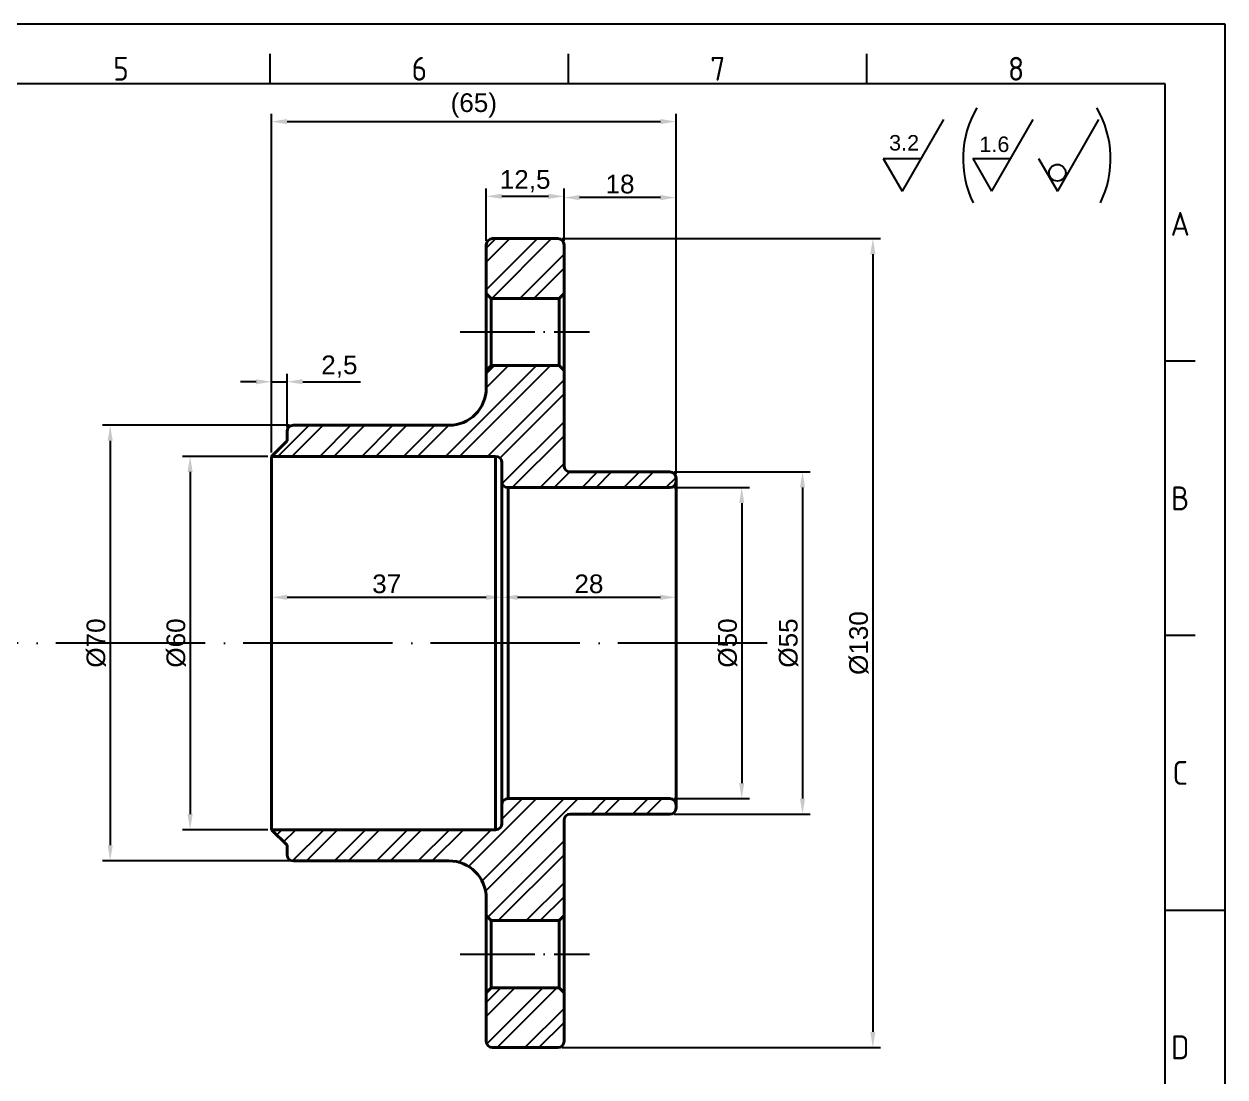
# Model space of a CAD drawing. Header units: millimetres. Extents: x 2452 to 2855, y 1106 to 1391.
# Drawn here: x 2661.7 to 2854.7, y 1222.1 to 1391.3 of the extents above; entities that cross this region are included whole.
import ezdxf
from ezdxf.enums import TextEntityAlignment as Align

# ---------------------------------------------------------------- set-up
doc = ezdxf.new("R2010")
doc.units = ezdxf.units.MM
doc.linetypes.add('ACAD_ISO04W100', pattern=[30, 24, -3, 0, -3])
doc.linetypes.add('ACAD_ISO05W100', pattern=[33, 24, -3, 0, -3, 0, -3])
for name, color, linetype, lineweight in [('AM_0', 7, 'Continuous', 40), ('AM_4', 1, 'ACAD_ISO04W100', 25), ('AM_5', 3, 'Continuous', 25), ('AM_BOR', 2, 'ACAD_ISO05W100', 35)]:
    doc.layers.add(name, color=color, linetype=linetype, lineweight=lineweight)
doc.styles.add('ACISOTS', font='isocp.shx', dxfattribs={"height": 1})
doc.styles.get("Standard").update_dxf_attribs({"font": 'arial.ttf'})
doc.dimstyles.new('ISO-25', dxfattribs={"dimtxt": 3, "dimasz": 2.5, "dimexe": 1.25, "dimexo": 0.625, "dimtad": 1, "dimtxsty": 'Standard', "dimcen": 2.5, "dimadec": 0, "dimazin": 0, "dimtfac": 1, "dimtmove": 0, "dimatfit": 3, "dimfxl": 1, "dimarcsym": 0})

# ---------------------------------------------------------------- blocks, each defined once
blk = doc.blocks.new('A3 ZTL')
for p, q in [((401.17, 280.82), (19.57, 280.82)), ((401.17, 9.78), (401.17, 280.82))]:
    blk.add_line(p, q)
at = {"layer": 'AM_BOR', "color": 135, "linetype": 'Continuous', "lineweight": 25}
for p, q in [((0, 290.61), (410.96, 290.61)), ((410.96, 290.61), (410.96, 0))]:
    blk.add_line(p, q, dxfattribs=at)
at = {"layer": 'AM_BOR', "color": 135, "lineweight": 25}
for p, q in [((254.4, 280.82), (254.4, 285.71)), ((303.33, 280.82), (303.33, 285.71)), ((352.25, 280.82), (352.25, 285.71)), ((406.07, 235.32), (401.17, 235.32)), ((406.07, 190.31), (401.17, 190.31)), ((401.17, 145.3), (410.96, 145.3))]:
    blk.add_line(p, q, dxfattribs=at)
at = {"layer": 'AM_BOR', "color": 135, "lineweight": 25, "style": 'ACISOTS'}
for s, p in [('5', (229.94, 283.27)), ('6', (278.86, 283.27)), ('7', (327.79, 283.27)), ('8', (376.71, 283.27)), ('A', (403.62, 257.83)), ('B', (403.62, 212.82)), ('C', (403.62, 167.81)), ('D', (403.62, 122.8))]:
    blk.add_text(s, height=3.91, dxfattribs=at).set_placement(p, align=Align.MIDDLE)
blk = doc.blocks.new('*D55')
at = {"layer": 'AM_5', "color": 0, "lineweight": -2, "transparency": 16777216}
for p, q in [((2766.15, 1319.33), (2788.1, 1319.33)), ((2786.85, 1316.83), (2786.85, 1266.83)), ((2766.15, 1264.33), (2788.1, 1264.33))]:
    blk.add_line(p, q, dxfattribs=at)
at = {"layer": 'AM_5', "color": 0, "transparency": 16777216}
for points in [[(2786.43, 1316.83), (2787.26, 1316.83), (2786.85, 1319.33)], [(2786.43, 1266.83), (2787.26, 1266.83), (2786.85, 1264.33)]]:
    blk.add_solid(points, dxfattribs=at)
at = {"layer": 'Defpoints', "color": 0, "transparency": 16777216}
for p in [(2765.52, 1319.33), (2765.52, 1264.33), (2786.85, 1264.33)]:
    blk.add_point(p, dxfattribs=at)
at = {"layer": 'AM_5', "color": 0, "transparency": 16777216, "insert": (2784.61, 1291.83), "char_height": 3, "attachment_point": 5, "rotation": 90}
blk.add_mtext('%%C55', dxfattribs=at)
blk = doc.blocks.new('*D56')
at = {"layer": 'AM_5', "color": 0, "lineweight": -2, "transparency": 16777216}
for p, q in [((2766.15, 1316.83), (2778.33, 1316.83)), ((2777.08, 1314.33), (2777.08, 1269.33)), ((2766.15, 1266.83), (2778.33, 1266.83))]:
    blk.add_line(p, q, dxfattribs=at)
at = {"layer": 'AM_5', "color": 0, "transparency": 16777216}
for points in [[(2776.66, 1314.33), (2777.49, 1314.33), (2777.08, 1316.83)], [(2776.66, 1269.33), (2777.49, 1269.33), (2777.08, 1266.83)]]:
    blk.add_solid(points, dxfattribs=at)
at = {"layer": 'Defpoints', "color": 0, "transparency": 16777216}
for p in [(2765.52, 1316.83), (2765.52, 1266.83), (2777.08, 1266.83)]:
    blk.add_point(p, dxfattribs=at)
at = {"layer": 'AM_5', "color": 0, "transparency": 16777216, "insert": (2774.84, 1291.83), "char_height": 3, "attachment_point": 5, "rotation": 90}
blk.add_mtext('%%C50', dxfattribs=at)
blk = doc.blocks.new('*D57')
at = {"layer": 'AM_5', "color": 0, "lineweight": -2, "transparency": 16777216}
for p, q in [((2700.9, 1321.83), (2687.18, 1321.83)), ((2688.43, 1319.33), (2688.43, 1264.33)), ((2700.9, 1261.83), (2687.18, 1261.83))]:
    blk.add_line(p, q, dxfattribs=at)
at = {"layer": 'AM_5', "color": 0, "transparency": 16777216}
for points in [[(2688.01, 1319.33), (2688.84, 1319.33), (2688.43, 1321.83)], [(2688.01, 1264.33), (2688.84, 1264.33), (2688.43, 1261.83)]]:
    blk.add_solid(points, dxfattribs=at)
at = {"layer": 'Defpoints', "color": 0, "transparency": 16777216}
for p in [(2701.52, 1321.83), (2688.43, 1261.83), (2701.52, 1261.83)]:
    blk.add_point(p, dxfattribs=at)
at = {"layer": 'AM_5', "color": 0, "transparency": 16777216, "insert": (2686.19, 1291.83), "char_height": 3, "attachment_point": 5, "rotation": 90}
blk.add_mtext('%%C60', dxfattribs=at)
blk = doc.blocks.new('*D58')
at = {"layer": 'AM_5', "color": 0, "lineweight": -2, "transparency": 16777216}
for p, q in [((2704.4, 1326.83), (2674.33, 1326.83)), ((2675.58, 1324.33), (2675.58, 1259.33)), ((2704.4, 1256.83), (2674.33, 1256.83))]:
    blk.add_line(p, q, dxfattribs=at)
at = {"layer": 'AM_5', "color": 0, "transparency": 16777216}
for points in [[(2675.17, 1324.33), (2676, 1324.33), (2675.58, 1326.83)], [(2675.17, 1259.33), (2676, 1259.33), (2675.58, 1256.83)]]:
    blk.add_solid(points, dxfattribs=at)
at = {"layer": 'Defpoints', "color": 0, "transparency": 16777216}
for p in [(2705.02, 1326.83), (2675.58, 1256.83), (2705.02, 1256.83)]:
    blk.add_point(p, dxfattribs=at)
at = {"layer": 'AM_5', "color": 0, "transparency": 16777216, "insert": (2673.34, 1291.83), "char_height": 3, "attachment_point": 5, "rotation": 90}
blk.add_mtext('%%c70', dxfattribs=at)
blk = doc.blocks.new('*D59')
at = {"layer": 'AM_5', "color": 0, "lineweight": -2, "transparency": 16777216}
for p, q in [((2748.15, 1356.83), (2799.4, 1356.83)), ((2798.15, 1354.33), (2798.15, 1229.33)), ((2748.15, 1226.83), (2799.4, 1226.83))]:
    blk.add_line(p, q, dxfattribs=at)
at = {"layer": 'AM_5', "color": 0, "transparency": 16777216}
for points in [[(2797.73, 1354.33), (2798.57, 1354.33), (2798.15, 1356.83)], [(2797.73, 1229.33), (2798.57, 1229.33), (2798.15, 1226.83)]]:
    blk.add_solid(points, dxfattribs=at)
at = {"layer": 'Defpoints', "color": 0, "transparency": 16777216}
for p in [(2747.52, 1356.83), (2747.52, 1226.83), (2798.15, 1226.83)]:
    blk.add_point(p, dxfattribs=at)
at = {"layer": 'AM_5', "color": 0, "transparency": 16777216, "insert": (2795.91, 1291.83), "char_height": 3, "attachment_point": 5, "rotation": 90}
blk.add_mtext('%%c130', dxfattribs=at)
blk = doc.blocks.new('*D60')
at = {"layer": 'AM_5', "color": 0, "lineweight": -2, "transparency": 16777216}
for p, q in [((2748.52, 1356.45), (2748.52, 1364.67)), ((2766.52, 1318.95), (2766.52, 1364.67)), ((2764.02, 1363.42), (2751.02, 1363.42))]:
    blk.add_line(p, q, dxfattribs=at)
at = {"layer": 'AM_5', "color": 0, "transparency": 16777216}
for points in [[(2751.02, 1363.84), (2751.02, 1363), (2748.52, 1363.42)], [(2764.02, 1363.84), (2764.02, 1363), (2766.52, 1363.42)]]:
    blk.add_solid(points, dxfattribs=at)
at = {"layer": 'Defpoints', "color": 0, "transparency": 16777216}
for p in [(2748.52, 1363.42), (2748.52, 1355.83), (2766.52, 1318.33)]:
    blk.add_point(p, dxfattribs=at)
at = {"layer": 'AM_5', "color": 0, "transparency": 16777216, "insert": (2757.52, 1365.58), "char_height": 3, "attachment_point": 5}
blk.add_mtext('18', dxfattribs=at)
blk = doc.blocks.new('*D61')
at = {"layer": 'AM_5', "color": 0, "lineweight": -2, "transparency": 16777216}
for p, q in [((2736.02, 1356.45), (2736.02, 1364.88)), ((2748.52, 1356.45), (2748.52, 1364.88)), ((2738.52, 1363.63), (2746.02, 1363.63))]:
    blk.add_line(p, q, dxfattribs=at)
at = {"layer": 'AM_5', "color": 0, "transparency": 16777216}
for points in [[(2738.52, 1364.05), (2738.52, 1363.21), (2736.02, 1363.63)], [(2746.02, 1364.05), (2746.02, 1363.21), (2748.52, 1363.63)]]:
    blk.add_solid(points, dxfattribs=at)
at = {"layer": 'Defpoints', "color": 0, "transparency": 16777216}
for p in [(2748.52, 1363.63), (2736.02, 1355.83), (2748.52, 1355.83)]:
    blk.add_point(p, dxfattribs=at)
at = {"layer": 'AM_5', "color": 0, "transparency": 16777216, "insert": (2742.27, 1366.06), "char_height": 3, "attachment_point": 5}
blk.add_mtext('12,5', dxfattribs=at)
blk = doc.blocks.new('*D62')
at = {"layer": 'AM_5', "color": 0, "lineweight": -2, "transparency": 16777216}
for p, q in [((2699.02, 1333.83), (2696.52, 1333.83)), ((2701.52, 1322.45), (2701.52, 1335.08)), ((2701.52, 1333.83), (2704.02, 1333.83)), ((2704.02, 1326.45), (2704.02, 1335.08)), ((2706.52, 1333.83), (2715.81, 1333.83))]:
    blk.add_line(p, q, dxfattribs=at)
at = {"layer": 'AM_5', "color": 0, "transparency": 16777216}
for points in [[(2699.02, 1334.24), (2699.02, 1333.41), (2701.52, 1333.83)], [(2706.52, 1334.24), (2706.52, 1333.41), (2704.02, 1333.83)]]:
    blk.add_solid(points, dxfattribs=at)
at = {"layer": 'Defpoints', "color": 0, "transparency": 16777216}
for p in [(2704.02, 1333.83), (2704.02, 1325.83), (2701.52, 1321.83)]:
    blk.add_point(p, dxfattribs=at)
at = {"layer": 'AM_5', "color": 0, "transparency": 16777216, "insert": (2712.42, 1336.26), "char_height": 3, "attachment_point": 5}
blk.add_mtext('2,5', dxfattribs=at)
blk = doc.blocks.new('*D63')
at = {"layer": 'AM_5', "color": 0, "lineweight": -2, "transparency": 16777216}
for p, q in [((2701.52, 1322.45), (2701.52, 1376.89)), ((2766.52, 1318.95), (2766.52, 1376.89)), ((2704.02, 1375.64), (2764.02, 1375.64))]:
    blk.add_line(p, q, dxfattribs=at)
at = {"layer": 'AM_5', "color": 0, "transparency": 16777216}
for points in [[(2704.02, 1376.06), (2704.02, 1375.23), (2701.52, 1375.64)], [(2764.02, 1376.06), (2764.02, 1375.23), (2766.52, 1375.64)]]:
    blk.add_solid(points, dxfattribs=at)
at = {"layer": 'Defpoints', "color": 0, "transparency": 16777216}
for p in [(2766.52, 1375.64), (2701.52, 1321.83), (2766.52, 1318.33)]:
    blk.add_point(p, dxfattribs=at)
at = {"layer": 'AM_5', "color": 0, "transparency": 16777216, "insert": (2734.02, 1378.23), "char_height": 3, "attachment_point": 5}
blk.add_mtext('(65)', dxfattribs=at)
blk = doc.blocks.new('*D64')
at = {"layer": 'AM_5', "color": 0, "lineweight": -2, "transparency": 16777216}
for p, q in [((2701.52, 1299.8), (2701.52, 1300.43)), ((2704.02, 1299.18), (2736.02, 1299.18)), ((2738.52, 1299.8), (2738.52, 1300.43))]:
    blk.add_line(p, q, dxfattribs=at)
at = {"layer": 'AM_5', "color": 0, "transparency": 16777216}
for points in [[(2704.02, 1299.59), (2704.02, 1298.76), (2701.52, 1299.18)], [(2736.02, 1299.59), (2736.02, 1298.76), (2738.52, 1299.18)]]:
    blk.add_solid(points, dxfattribs=at)
at = {"layer": 'Defpoints', "color": 0, "transparency": 16777216}
for p in [(2701.52, 1299.18), (2738.52, 1299.18), (2738.52, 1299.18)]:
    blk.add_point(p, dxfattribs=at)
at = {"layer": 'AM_5', "color": 0, "transparency": 16777216, "insert": (2720.02, 1301.33), "char_height": 3, "attachment_point": 5}
blk.add_mtext('37', dxfattribs=at)
blk = doc.blocks.new('*D65')
at = {"layer": 'AM_5', "color": 0, "lineweight": -2, "transparency": 16777216}
for p, q in [((2738.52, 1299.8), (2738.52, 1300.43)), ((2741.02, 1299.18), (2764.02, 1299.18)), ((2766.52, 1299.8), (2766.52, 1300.43))]:
    blk.add_line(p, q, dxfattribs=at)
at = {"layer": 'AM_5', "color": 0, "transparency": 16777216}
for points in [[(2741.02, 1299.59), (2741.02, 1298.76), (2738.52, 1299.18)], [(2764.02, 1299.59), (2764.02, 1298.76), (2766.52, 1299.18)]]:
    blk.add_solid(points, dxfattribs=at)
at = {"layer": 'Defpoints', "color": 0, "transparency": 16777216}
for p in [(2738.52, 1299.18), (2766.52, 1299.18), (2766.52, 1299.18)]:
    blk.add_point(p, dxfattribs=at)
at = {"layer": 'AM_5', "color": 0, "transparency": 16777216, "insert": (2752.52, 1301.33), "char_height": 3, "attachment_point": 5}
blk.add_mtext('28', dxfattribs=at)

msp = doc.modelspace()

# ---------------------------------------------------------------- hatches: boundary and pattern name
at = {"layer": 'AM_5'}
h = msp.add_hatch(dxfattribs=at)
h.set_pattern_fill('ANSI32', color=256, scale=0.5)
h.paths.add_polyline_path([(2748.523, 1335.626), (2747.723, 1336.426), (2736.823, 1336.426), (2736.023, 1335.626), (2736.023, 1332.826, -0.4142136), (2730.023, 1326.826), (2705.023, 1326.826, 0.4142136), (2704.023, 1325.826), (2704.023, 1324.326), (2701.523, 1321.826), (2737.523, 1321.826, -0.4142136), (2738.523, 1320.826), (2738.523, 1317.826, 0.4142136), (2739.523, 1316.826), (2765.523, 1316.826, 0.4903144), (2766.491, 1318.076, 0.4903144), (2765.523, 1319.326), (2749.523, 1319.326, -0.4142136), (2748.523, 1320.326)])
h.paths.add_polyline_path([(2748.523, 1355.826, 0.4142136), (2747.523, 1356.826), (2737.023, 1356.826, 0.4142136), (2736.023, 1355.826), (2736.023, 1348.026), (2736.823, 1347.226), (2747.723, 1347.226), (2748.523, 1348.026)])
h.paths.add_polyline_path([(2748.523, 1263.326, -0.4142136), (2749.523, 1264.326), (2765.523, 1264.326, 0.4903144), (2766.491, 1265.576, 0.4903144), (2765.523, 1266.826), (2739.523, 1266.826, 0.4142136), (2738.523, 1265.826), (2738.523, 1262.826, -0.4142136), (2737.523, 1261.826), (2701.523, 1261.826), (2704.023, 1259.326), (2704.023, 1257.826, 0.4142136), (2705.023, 1256.826), (2730.023, 1256.826, -0.4142136), (2736.023, 1250.826), (2736.023, 1248.026), (2736.823, 1247.226), (2747.723, 1247.226), (2748.523, 1248.026)])
h.paths.add_polyline_path([(2748.523, 1235.626), (2747.723, 1236.426), (2736.823, 1236.426), (2736.023, 1235.626), (2736.023, 1227.826, 0.4142136), (2737.023, 1226.826), (2747.523, 1226.826, 0.4142136), (2748.523, 1227.826)])

# ---------------------------------------------------------------- linework, layer by layer
at = {"layer": 'AM_0'}
for p, q in [((2747.523, 1356.826), (2737.023, 1356.826)), ((2736.023, 1332.826), (2736.023, 1355.826)), ((2748.523, 1355.826), (2748.523, 1320.326)), ((2736.823, 1347.226), (2736.023, 1348.026)), ((2736.823, 1336.426), (2736.823, 1347.226)), ((2747.723, 1347.226), (2736.823, 1347.226)), ((2748.523, 1348.026), (2747.723, 1347.226)), ((2747.723, 1347.226), (2747.723, 1336.426)), ((2736.023, 1335.626), (2736.823, 1336.426)), ((2736.823, 1336.426), (2747.723, 1336.426)), ((2747.723, 1336.426), (2748.523, 1335.626)), ((2730.023, 1326.826), (2705.023, 1326.826)), ((2704.023, 1324.326), (2701.523, 1321.826)), ((2704.023, 1324.326), (2704.023, 1325.826)), ((2701.523, 1321.826), (2701.523, 1261.826)), ((2737.523, 1321.826), (2701.523, 1321.826)), ((2737.523, 1321.826), (2737.523, 1261.843)), ((2738.523, 1262.826), (2738.523, 1320.826)), ((2765.523, 1319.326), (2749.523, 1319.326)), ((2766.523, 1318.326), (2766.523, 1265.326)), ((2765.523, 1316.826), (2739.523, 1316.826)), ((2739.523, 1266.826), (2739.523, 1316.81)), ((2739.523, 1266.826), (2765.523, 1266.826)), ((2749.523, 1264.326), (2765.523, 1264.326)), ((2748.523, 1263.326), (2748.523, 1227.826)), ((2701.523, 1261.826), (2704.023, 1259.326)), ((2701.523, 1261.826), (2737.523, 1261.826)), ((2704.023, 1257.826), (2704.023, 1259.326)), ((2705.023, 1256.826), (2730.023, 1256.826)), ((2736.023, 1227.826), (2736.023, 1250.826)), ((2736.823, 1247.226), (2736.023, 1248.026)), ((2736.823, 1236.426), (2736.823, 1247.226)), ((2747.723, 1247.226), (2736.823, 1247.226)), ((2748.523, 1248.026), (2747.723, 1247.226)), ((2747.723, 1247.226), (2747.723, 1236.426)), ((2736.023, 1235.626), (2736.823, 1236.426)), ((2736.823, 1236.426), (2747.723, 1236.426)), ((2747.723, 1236.426), (2748.523, 1235.626)), ((2737.023, 1226.826), (2747.523, 1226.826))]:
    msp.add_line(p, q, dxfattribs=at)
for centre, radius, start, end in [((2737.023, 1355.826), 1, 90, 180), ((2747.523, 1355.826), 1, 0, 90), ((2730.023, 1332.826), 6, 270, 0), ((2705.023, 1325.826), 1, 90, 180), ((2737.523, 1320.826), 1, 0, 90), ((2749.523, 1320.326), 1, 180, 270), ((2765.523, 1318.326), 1, 0, 90), ((2739.523, 1317.826), 1, 180, 270), ((2765.523, 1317.826), 1, 270, 0), ((2739.523, 1265.826), 1, 90, 180), ((2765.523, 1265.826), 1, 0, 90), ((2749.523, 1263.326), 1, 90, 180), ((2765.523, 1265.326), 1, 270, 0), ((2737.523, 1262.826), 1, 270, 0), ((2705.023, 1257.826), 1, 180, 270), ((2730.023, 1250.826), 6, 0, 90), ((2737.023, 1227.826), 1, 180, 270), ((2747.523, 1227.826), 1, 270, 0)]:
    msp.add_arc(centre, radius, start, end, dxfattribs=at)
at = {"layer": 'AM_4', "ltscale": 0.5}
for p, q in [((2731.81, 1341.826), (2752.615, 1341.826)), ((2731.81, 1241.826), (2752.615, 1241.826))]:
    msp.add_line(p, q, dxfattribs=at)
at = {"layer": 'AM_4'}
msp.add_line((2781.169, 1291.826), (2510.978, 1291.826), dxfattribs=at)
at = {"layer": 'AM_5'}
for p, q in [((2809.488, 1375.955), (2802.849, 1364.455)), ((2823.867, 1375.955), (2817.228, 1364.455)), ((2834.44, 1375.955), (2827.8, 1364.455)), ((2799.831, 1369.682), (2805.867, 1369.682)), ((2799.831, 1369.682), (2802.849, 1364.455)), ((2814.21, 1369.682), (2820.246, 1369.682)), ((2814.21, 1369.682), (2817.228, 1364.455)), ((2824.782, 1369.682), (2827.8, 1364.455))]:
    msp.add_line(p, q, dxfattribs=at)
msp.add_circle((2827.812, 1367.417), 1.338, dxfattribs=at)
for centre, start, end in [((2828.892, 1369.67), 149.81687, 205.95777), ((2820.106, 1369.67), 334.04223, 30.18313)]:
    msp.add_arc(centre, 16.253, start, end, dxfattribs=at)

# ---------------------------------------------------------------- block references
at = {"linetype": 'ByBlock', "lineweight": 0, "xscale": 0.9801000000000002, "yscale": 0.9801000000000002, "zscale": 0.9801000000000002}
msp.add_blockref('A3 ZTL', (2451.96, 1106.498), dxfattribs=at)

# ---------------------------------------------------------------- texts
at = {"layer": 'AM_5', "char_height": 2.484, "attachment_point": 1}
for s, insert in [('3.2', (2800.763, 1373.477)), ('1.6', (2815.272, 1373.237))]:
    msp.add_mtext_dynamic_manual_height_columns(s, width=18.23779, gutter_width=12.5, heights=[0], dxfattribs=dict(at, insert=insert))

# ---------------------------------------------------------------- dimensions: what is measured, and where the dimension line sits
at = {"layer": 'AM_5'}
dim = msp.add_linear_dim(base=(2766.523, 1375.642), p1=(2701.523, 1321.826), p2=(2766.523, 1318.326), text='(65)', dimstyle='ISO-25', dxfattribs=at)
dim.commit()
dim.dimension.update_dxf_attribs({"geometry": '*D63', "text_midpoint": (2734.023, 1378.234)})
for base, p1, p2, picture, middle in [((2748.523, 1363.629), (2736.023, 1355.826), (2748.523, 1355.826), '*D61', (2742.273, 1366.057)), ((2748.523, 1363.421), (2766.523, 1318.326), (2748.523, 1355.826), '*D60', (2757.523, 1365.578)), ((2704.023, 1333.828), (2701.523, 1321.826), (2704.023, 1325.826), '*D62', (2712.416, 1336.256)), ((2738.523, 1299.177), (2701.523, 1299.177), (2738.523, 1299.177), '*D64', (2720.023, 1301.335)), ((2766.523, 1299.177), (2738.523, 1299.177), (2766.523, 1299.177), '*D65', (2752.523, 1301.334))]:
    dim = msp.add_linear_dim(base=base, p1=p1, p2=p2, dimstyle='ISO-25', dxfattribs=at)
    dim.commit()
    dim.dimension.update_dxf_attribs({"geometry": picture, "text_midpoint": middle})
for base, p1, p2, text, picture, middle in [((2798.151, 1226.826), (2747.523, 1356.826), (2747.523, 1226.826), '%%c130', '*D59', (2795.911, 1291.826)), ((2675.582, 1256.826), (2705.023, 1326.826), (2705.023, 1256.826), '%%c70', '*D58', (2673.342, 1291.826)), ((2688.426, 1261.826), (2701.523, 1321.826), (2701.523, 1261.826), '%%C60', '*D57', (2686.185, 1291.826)), ((2786.846, 1264.326), (2765.523, 1319.326), (2765.523, 1264.326), '%%C55', '*D55', (2784.606, 1291.826)), ((2777.076, 1266.826), (2765.523, 1316.826), (2765.523, 1266.826), '%%C50', '*D56', (2774.836, 1291.826))]:
    dim = msp.add_linear_dim(base=base, p1=p1, p2=p2, angle=90, text=text, dimstyle='ISO-25', dxfattribs=at)
    dim.commit()
    dim.dimension.update_dxf_attribs({"geometry": picture, "text_midpoint": middle})

doc.saveas('drawing.dxf')
